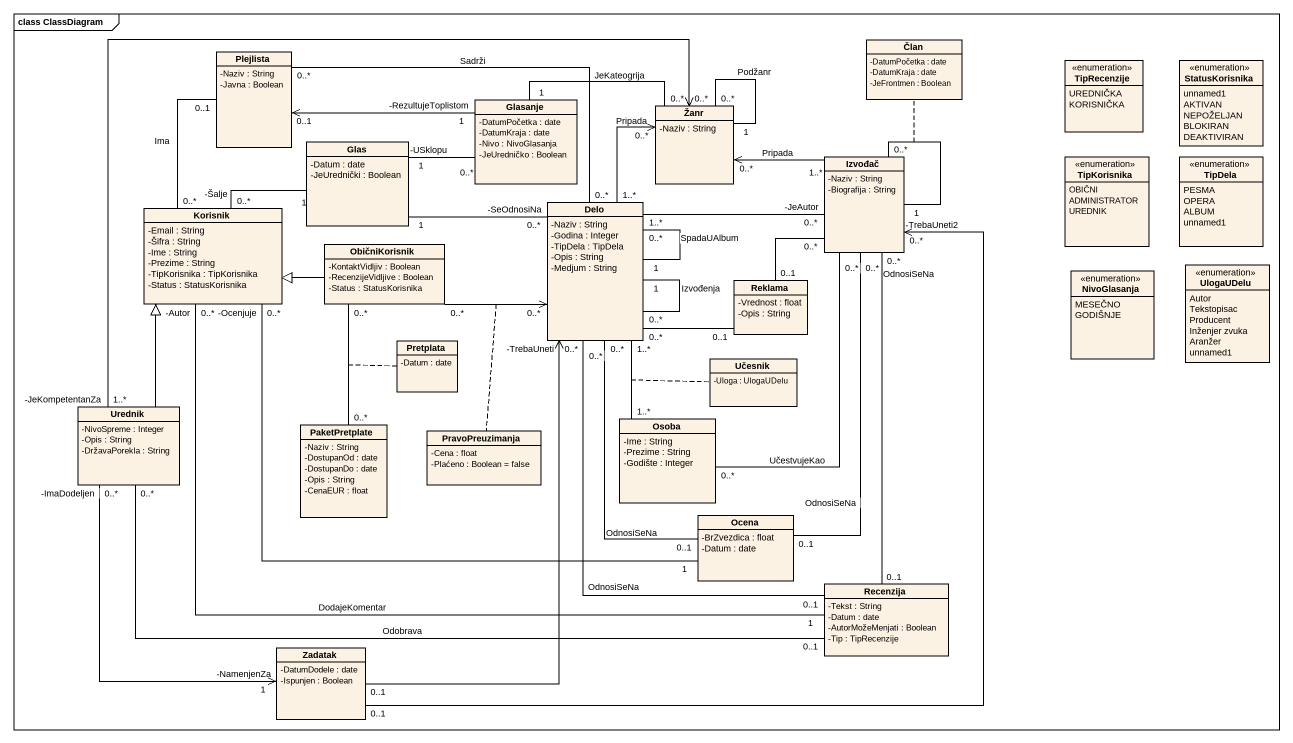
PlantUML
@startuml
mainframe class ClassDiagram
hide circle
hide empty members
skinparam classAttributeIconSize 0
class Član {
  -DatumPočetka : date
  -DatumKraja : date
  -JeFrontmen : Boolean
}
class Plejlista {
  -Naziv : String
  -Javna : Boolean
}
enum TipRecenzije {
  UREDNIČKA
  KORISNIČKA
}
enum StatusKorisnika {
  unnamed1
  AKTIVAN
  NEPOŽELJAN
  BLOKIRAN
  DEAKTIVIRAN
}
class Glasanje {
  -DatumPočetka : date
  -DatumKraja : date
  -Nivo : NivoGlasanja
  -JeUredničko : Boolean
}
class Žanr {
  -Naziv : String
}
class Glas {
  -Datum : date
  -JeUrednički : Boolean
}
class Izvođač {
  -Naziv : String
  -Biografija : String
}
enum TipKorisnika {
  OBIČNI
  ADMINISTRATOR
  UREDNIK
}
enum TipDela {
  PESMA
  OPERA
  ALBUM
  unnamed1
}
class Delo {
  -Naziv : String
  -Godina : Integer
  -TipDela : TipDela
  -Opis : String
  -Medjum : String
}
class Korisnik {
  -Email : String
  -Šifra : String
  -Ime : String
  -Prezime : String
  -TipKorisnika : TipKorisnika
  -Status : StatusKorisnika
}
class ObičniKorisnik {
  -KontaktVidljiv : Boolean
  -RecenzijeVidljive : Boolean
  -Status : StatusKorisnika
}
class Reklama {
  -Vrednost : float
  -Opis : String
}
enum NivoGlasanja {
  MESEČNO
  GODIŠNJE
}
enum UlogaUDelu {
  Autor
  Tekstopisac
  Producent
  Inženjer zvuka
  Aranžer
  unnamed1
}
class Pretplata {
  -Datum : date
}
class Učesnik {
  -Uloga : UlogaUDelu
}
class Urednik {
  -NivoSpreme : Integer
  -Opis : String
  -DržavaPorekla : String
}
class PaketPretplate {
  -Naziv : String
  -DostupanOd : date
  -DostupanDo : date
  -Opis : String
  -CenaEUR : float
}
class PravoPreuzimanja {
  -Cena : float
  -Plaćeno : Boolean = false
}
class Osoba {
  -Ime : String
  -Prezime : String
  -Godište : Integer
}
class Ocena {
  -BrZvezdica : float
  -Datum : date
}
class Recenzija {
  -Tekst : String
  -Datum : date
  -AutorMožeMenjati : Boolean
  -Tip : TipRecenzije
}
class Zadatak {
  -DatumDodele : date
  -Ispunjen : Boolean
}
Plejlista "0..1" <-right- "1\n-RezultujeToplistom" Glasanje
Plejlista "0..*" -right- "0..*" Delo : Sadrži
Plejlista "0..1" -- "0..*" Korisnik : Ima
Žanr "0..*" -left- "1" Glasanje : JeKateogrija
Žanr "0..*" -- "1" Žanr : Podžanr
Žanr "0..*" <-right- "1..*" Izvođač : Pripada
Žanr "0..*" <-- "1..*" Delo : Pripada
Žanr "0..*" <-left- "1..*\n-JeKompetentanZa" Urednik
Glas "1\n-USklopu" -right- "0..*" Glasanje
Glas "1" -right- "0..*\n-SeOdnosiNa" Delo
Izvođač "0..*" -- "1" Izvođač
(Izvođač, Izvođač) .. Član
Izvođač "0..*" -- "0..1" Ocena : OdnosiSeNa
Izvođač "0..*" -- "0..1" Recenzija : OdnosiSeNa
Delo "1..*" -right- "0..*\n-JeAutor" Izvođač
Delo "0..*" -- "1" Delo : Izvođenja
Delo "0..*" -- "1" Delo : SpadaUAlbum
Delo "1..*" -- "1..*" Osoba
(Delo, Osoba) .. Učesnik
Korisnik "0..*\n-Šalje" -right- "1" Glas
Korisnik "0..*\n-Ocenjuje" -right- "1" Ocena
Korisnik "0..*\n-Autor" -right- "1" Recenzija : DodajeKomentar
ObičniKorisnik "0..*" -right-> "0..*" Delo
(ObičniKorisnik, Delo) .. PravoPreuzimanja
ObičniKorisnik -left-|> Korisnik
ObičniKorisnik "0..*" -- "0..*" PaketPretplate
(ObičniKorisnik, PaketPretplate) .. Pretplata
Reklama "0..1" -up- "0..*" Izvođač
Reklama "0..1" -left- "0..*" Delo
Urednik -up-|> Korisnik
Urednik "0..*" -right- "0..1" Recenzija : Odobrava
Urednik "0..*\n-ImaDodeljen" --> "1\n-NamenjenZa" Zadatak
Osoba "0..*" -up- "0..*" Izvođač : UčestvujeKao
Ocena "0..1" -up- "0..*" Delo : OdnosiSeNa
Recenzija "0..1" -up- "0..*" Delo : OdnosiSeNa
Zadatak "0..1" -up-> "0..*\n-TrebaUneti2" Izvođač
Zadatak "0..1" -up-> "0..*\n-TrebaUneti" Delo
@enduml
